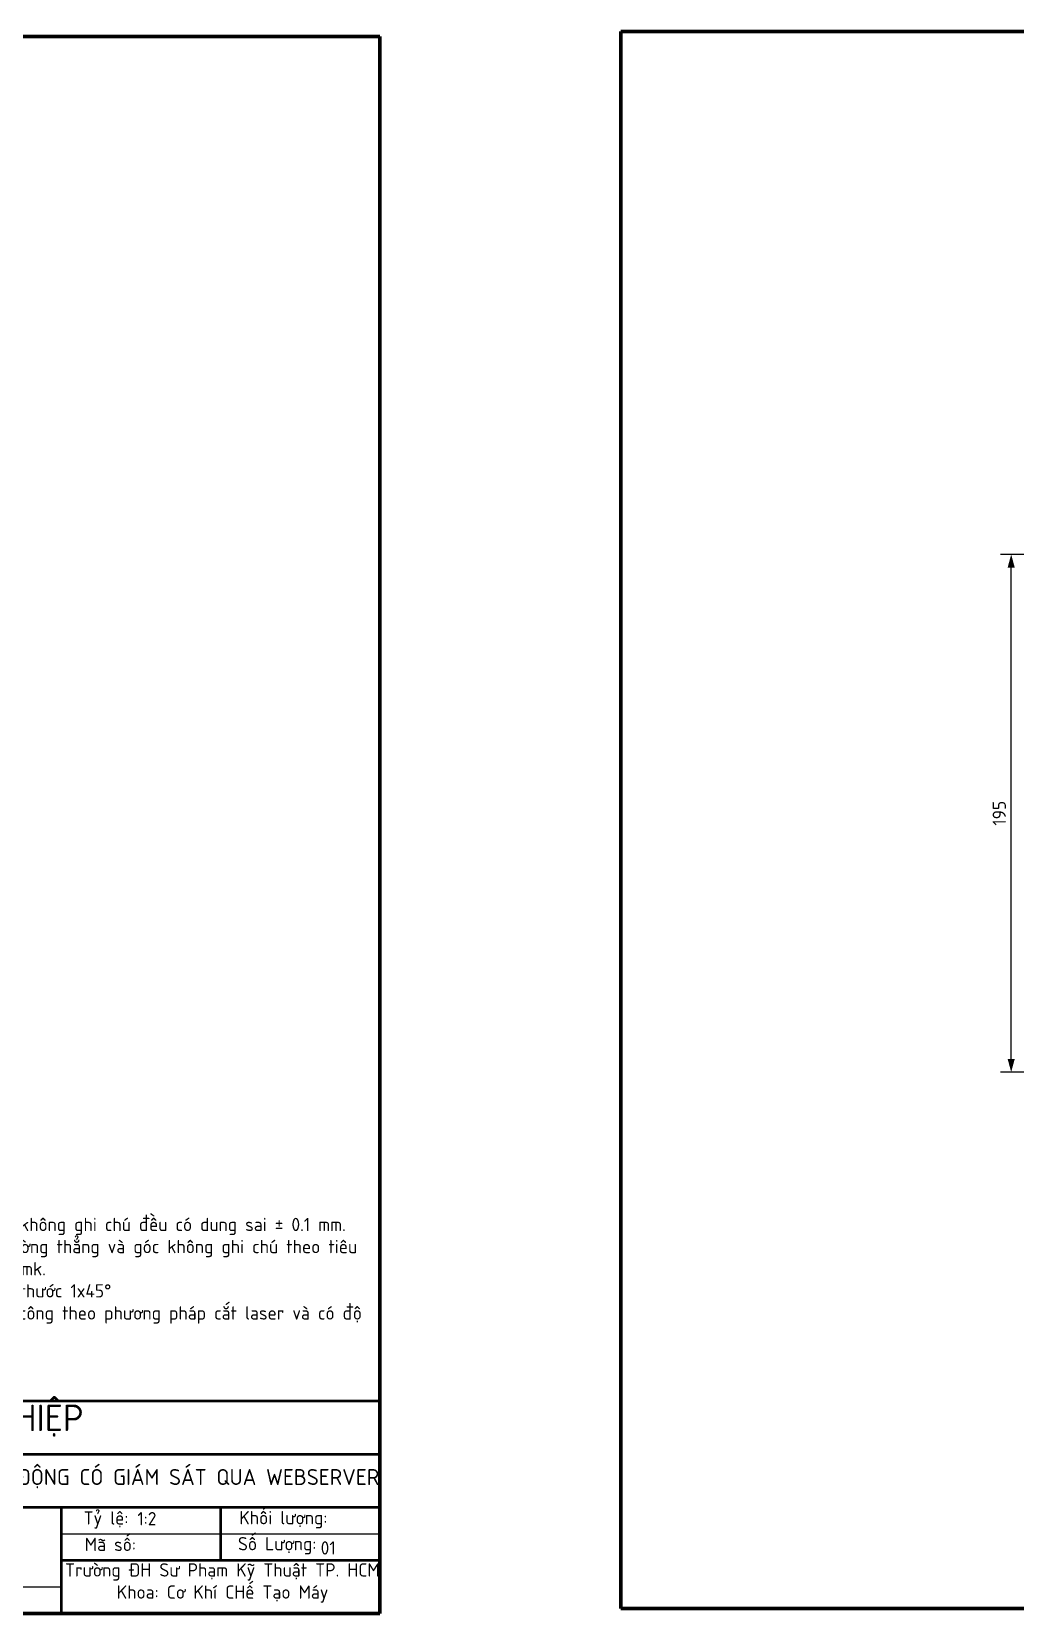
# Model space of a CAD drawing. Header units: millimetres. Extents: x 55 to 11032, y -227 to 3957.
# Drawn here: x 2640 to 3011, y 483 to 1079 of the extents above; entities that cross this region are included whole.
import ezdxf

# ---------------------------------------------------------------- set-up
doc = ezdxf.new("R2010")
doc.units = ezdxf.units.MM
doc.header["$LTSCALE"] = 0.7
doc.header["$PDMODE"] = 35
doc.header["$PDSIZE"] = -4
doc.layers.get('0').update_dxf_attribs({"color": 255})
for name, color, linetype, lineweight in [('CON', 7, 'Continuous', 50), ('DIM', 94, 'Continuous', 25), ('KHUNGBV', 5, 'Continuous', 70), ('TEXT', 7, 'Continuous', 25)]:
    doc.layers.add(name, color=color, linetype=linetype, lineweight=lineweight)
doc.styles.add('TCVN-7284', font='tcvn+7284-2003r.ttf')
doc.dimstyles.new('TCVN_ISO-25_RadiusDia', dxfattribs={"dimtxt": 2.5, "dimasz": 2.5, "dimexe": 2, "dimexo": 0, "dimgap": 1, "dimtad": 1, "dimtoh": 1, "dimtxsty": 'TCVN-7284', "dimblk": 'Arrow', "dimcen": 0, "dimclrd": 256, "dimclre": 256, "dimclrt": 256, "dimadec": 0, "dimazin": 0, "dimtfac": 1, "dimtofl": 0, "dimtmove": 1, "dimatfit": 0, "dimldrblk": 'Arrow', "dimfxl": 1, "dimlwd": -1, "dimlwe": -1, "dimarcsym": 0})

# ---------------------------------------------------------------- blocks, each defined once
blk = doc.blocks.new('KHUNG_A3')
at = {"layer": 'CON', "color": 8, "linetype": 'Continuous', "ltscale": 0.66}
for p, q in [((296.71, 84.61), (481.71, 84.61)), ((296.71, 74.61), (481.71, 74.61)), ((296.71, 64.61), (481.71, 64.61)), ((421.71, 44.61), (421.71, 64.61)), ((451.71, 54.61), (451.71, 64.61)), ((421.71, 54.61), (481.71, 54.61))]:
    blk.add_line(p, q, dxfattribs=at)
at = {"layer": 'DIM', "color": 8, "linetype": 'Continuous', "ltscale": 0.66}
for p, q in [((421.71, 59.61), (481.71, 59.61)), ((296.71, 49.61), (421.71, 49.61))]:
    blk.add_line(p, q, dxfattribs=at)
at = {"layer": 'KHUNGBV', "color": 8, "linetype": 'Continuous', "ltscale": 0.66}
for p, q in [((481.71, 341.61), (61.71, 341.61)), ((61.71, 341.61), (61.71, 44.61)), ((481.71, 44.61), (481.71, 341.61)), ((61.71, 44.61), (481.71, 44.61))]:
    blk.add_line(p, q, dxfattribs=at)
at = {"color": 255, "attachment_point": 1, "style": 'TCVN-7284'}
for s, width, insert, char_height in [('{\\W1.485708; }ĐỒ ÁN TỐT NGHIỆP', 65.6643, (362.61, 83.93), 5), ('\\pxqc;Tỷ lệ:', 9.8035, (425.19, 63.83), 2.5), ('\\pxqc;Khối lượng:', 20.0073, (453.51, 63.88), 2.5), ('{\\W0.286782; }Mã số:', 12.5818, (425.56, 58.85), 2.5), ('\\pxqc;Số Lượng:', 17.9691, (453.36, 58.98), 2.5), ('{\\W0.981773; }Trường ĐH Sư Phạm Kỹ Thuật TP. HCM\\P{\\W7.398439; }Khoa: Cơ Khí CHế Tạo Máy ', 61.6953, (420.88, 54.04), 2.5)]:
    blk.add_mtext_dynamic_manual_height_columns(s, width=width, gutter_width=88.6, heights=[0], dxfattribs=dict(at, insert=insert, char_height=char_height))
at = {"color": 255, "insert": (303.83, 71.79), "char_height": 3, "width": 178.521, "attachment_point": 1, "style": 'TCVN-7284'}
blk.add_mtext('THIẾT KẾ VÀ CHẾ TẠO MÁY KIỂM TRA MÁY KHOAN PIN TỰ ĐỘNG CÓ GIÁM SÁT QUA WEBSERVER\\P', dxfattribs=at)
blk = doc.blocks.new('Arrow')
at = {"layer": 'DIM'}
blk.add_solid([(-1, 0.27), (-1, -0.27), (0, 0)], dxfattribs=at)
blk = doc.blocks.new('*D345')
at = {"layer": 'Defpoints', "color": 0, "ltscale": 0.7, "transparency": 16777216}
for p in [(3009.51, 881.74), (3031.35, 881.74), (3031.35, 686.74)]:
    blk.add_point(p, dxfattribs=at)
at = {"layer": 'DIM', "ltscale": 0.7, "transparency": 16777216}
for p, q in [((3031.35, 881.74), (3005.51, 881.74)), ((3009.51, 691.74), (3009.51, 876.74)), ((3031.35, 686.74), (3005.51, 686.74))]:
    blk.add_line(p, q, dxfattribs=at)
at = {"layer": 'DIM', "ltscale": 0.7, "transparency": 16777216, "xscale": 5, "yscale": 5, "zscale": 5}
for p, rotation in [((3009.51, 881.74), 90), ((3009.51, 686.74), 270)]:
    blk.add_blockref('Arrow', p, dxfattribs=dict(at, rotation=rotation))
at = {"layer": 'DIM', "ltscale": 0.7, "transparency": 16777216, "insert": (3005.01, 784.24), "char_height": 5, "attachment_point": 5, "rotation": 90, "style": 'TCVN-7284', "bg_fill": 3, "box_fill_scale": 1.1, "bg_fill_color": 256, "bg_fill_true_color": 13158600, "bg_fill_transparency": 0}
blk.add_mtext('195', dxfattribs=at)

msp = doc.modelspace()

# ---------------------------------------------------------------- block references
at = {"layer": 'DIM', "xscale": 2, "yscale": 2, "zscale": 2}
for p in [(2738.929, 395.428), (1808.162, 393.646)]:
    msp.add_blockref('KHUNG_A3', p, dxfattribs=at)

# ---------------------------------------------------------------- texts
at = {"ltscale": 0.7, "char_height": 5, "attachment_point": 1, "style": 'TCVN-7284'}
for s, insert in [('1:2', (2680.156, 521.024)), ('01', (2749.243, 510.019))]:
    msp.add_mtext_dynamic_manual_height_columns(s, width=9.00007, gutter_width=25, heights=[0], dxfattribs=dict(at, insert=insert))
at = {"layer": 'TEXT', "ltscale": 0.7, "insert": (2574.587, 640.19), "char_height": 5, "attachment_point": 1, "style": 'TCVN-7284'}
msp.add_mtext_dynamic_manual_height_columns('YÊU CẦU KỸ THUẬT\\P1. Các kích thước lỗ không ghi chú đều có dung sai ± 0.1 mm. \\P2. Các kích thước đường thẳng và góc không ghi chú theo tiêu chuẩn DIN ISO 2768-mk.\\P3. Vác cạnh có kích thước 1x45°\\P4. Chi tiết được gia công theo phương pháp cắt laser và có độ dày bằng 5mm.', width=190.28123, gutter_width=3444.182, heights=[0], dxfattribs=at)

# ---------------------------------------------------------------- next in the draw order: dimensions: what is measured, and where the dimension line sits
at = {"layer": 'DIM', "ltscale": 0.7}
dim = msp.add_linear_dim(base=(3009.508, 881.736), p1=(3031.353, 686.736), p2=(3031.353, 881.736), angle=90, dimstyle='TCVN_ISO-25_RadiusDia', override={"dimscale": 2, "dimtp": 0.5, "dimtm": 0.5, "dimtfill": 1, "dimarcsym": 1}, dxfattribs=at)
dim.commit()
dim.dimension.update_dxf_attribs({"geometry": '*D345', "text_midpoint": (3009.508, 784.236), "dimtype": 160})

doc.saveas('drawing.dxf')
